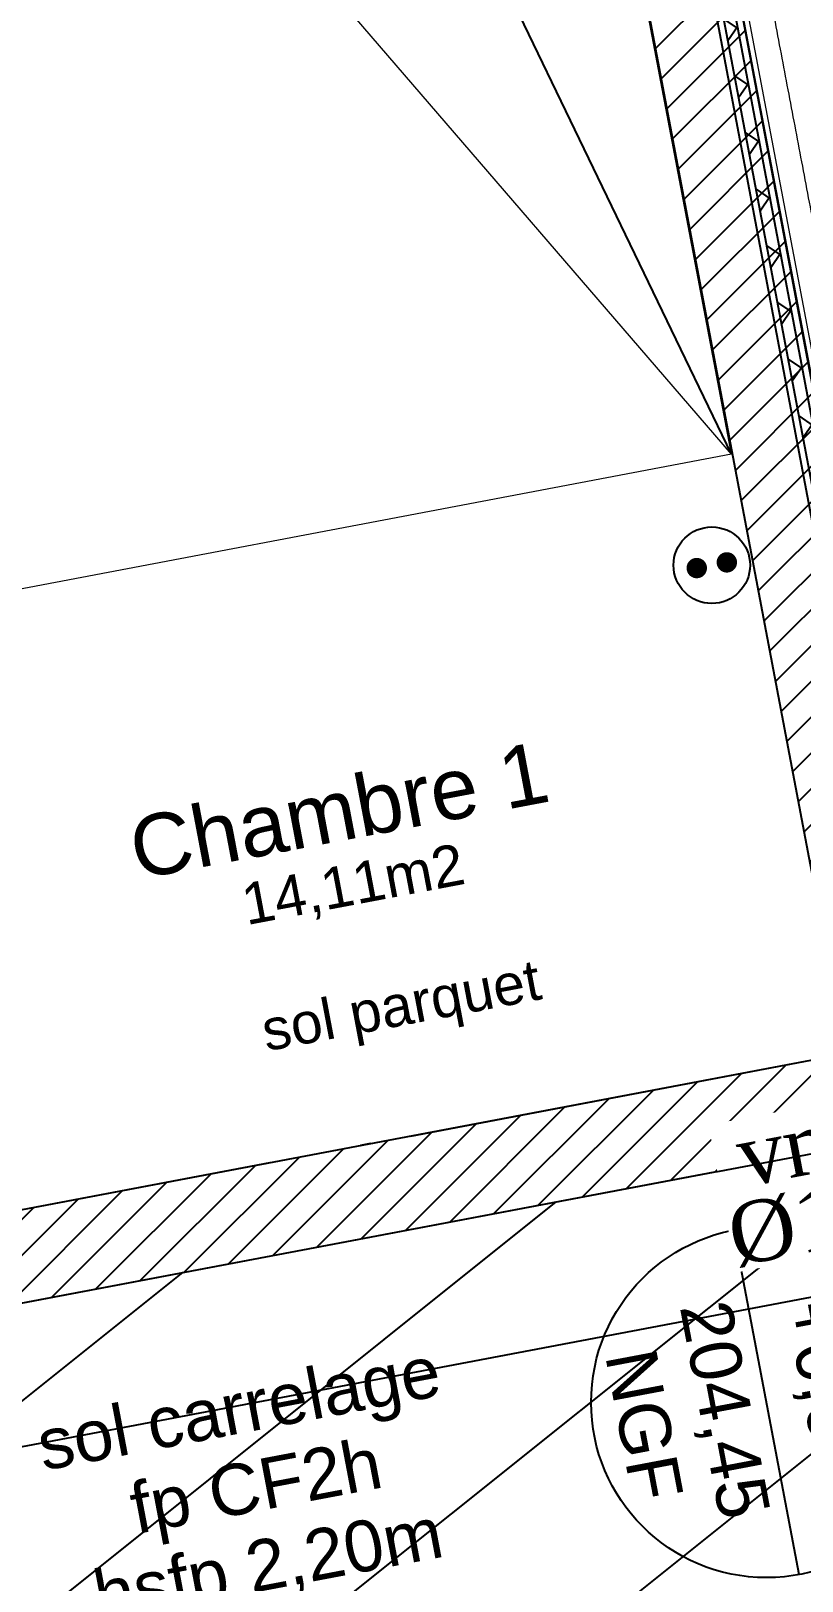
# Model space of a CAD drawing. Header units: centimetres. Extents: x 197412 to 267601, y -375791 to -305433.
# Drawn here: x 238656 to 240167, y -337190 to -334151 of the extents above; entities that cross this region are included whole.
import ezdxf

# ---------------------------------------------------------------- set-up
doc = ezdxf.new("R2010")
doc.units = ezdxf.units.CM
doc.layers.add('3-BAT C-Niveau 0', color=250, linetype='Continuous')
doc.layers.add('prlm-VMC', color=62, linetype='Continuous')
doc.layers.add('FAUX PLAFOND', color=9, linetype='Continuous', lineweight=25)
doc.layers.add('prlm-ELEC-CFO', color=1, linetype='Continuous', lineweight=25)
doc.styles.add('Arial', font='arial.ttf')
doc.styles.add('Helvetica', font='arial.ttf')
doc.styles.add('prlm-vmc', font='pala.ttf', dxfattribs={"height": 14})
pattern_1 = [(45, (82627.55, 127994.637), (-31.2347524, 39.0434405), [])]

# ---------------------------------------------------------------- blocks, each defined once
blk = doc.blocks.new('xi.PC')
at = {"color": 0, "lineweight": 5}
blk.add_wipeout([(-7.5, -7.5), (7.5, -7.5), (7.5, 7.5), (-7.5, 7.5)], dxfattribs=at).dxf.layer = 'prlm-ELEC-CFO'
at = {"layer": 'prlm-ELEC-CFO', "color": 0, "linetype": 'ByBlock', "lineweight": 5, "const_width": 2}
for points in [[(-4, 0, 1), (-2, 0, 1)], [(2, 0, 1), (4, 0, 1)]]:
    blk.add_lwpolyline(points, format="xyb", close=True, dxfattribs=at)
at = {"layer": 'prlm-ELEC-CFO', "color": 0, "linetype": 'ByBlock', "lineweight": -2}
blk.add_circle((0, 0), 7.5, dxfattribs=at)
blk = doc.blocks.new('Groupe-151-1')
at = {"linetype": 'Continuous', "lineweight": 18}
for p, q in [((15695.78, -46166.97), (15732.71, -46159.98)), ((15758.73, -46297.54), (15732.64, -46159.99)), ((15695.78, -46166.97), (15667.32, -46191.51)), ((15758.73, -46297.54), (15667.36, -46191.46))]:
    blk.add_line(p, q, dxfattribs=at)
at = {"linetype": 'Continuous'}
blk.add_line((15758.73, -46297.54), (15695.78, -46166.97), dxfattribs=at)
at = {"linetype": 'Continuous', "lineweight": 18, "flags": 128}
blk.add_lwpolyline([(15572.06, -46332.94), (15545.97, -46195.4), (15732.64, -46159.99), (15758.73, -46297.54)], close=True, dxfattribs=at)
blk = doc.blocks.new('Baignoire 175x75')
at = {"linetype": 'Continuous', "lineweight": 18, "flags": 128}
blk.add_lwpolyline([(0, 0), (170, 0), (170, -75), (0, -75)], close=True, dxfattribs=at)
at = {"linetype": 'Continuous', "lineweight": 18}
blk.add_ellipse((12.5, -37), major_axis=(2.5, 0), ratio=1, dxfattribs=at)
blk.add_open_spline([(140.1, -5), (146.77, -5), (158.33, -10.35), (165, -19.6), (165, -37.5), (165, -55.4), (158.33, -64.65), (146.77, -70), (85, -70), (23.23, -70), (11.67, -64.65), (5, -55.4), (5, -37.5), (5, -19.6), (11.67, -10.35), (23.23, -5), (83.33, -5), (140.1, -5)], degree=2, knots=[0, 0, 0, 0.017264, 0.034528, 0.051791, 0.150116, 0.16738, 0.184644, 0.201908, 0.504316, 0.52158, 0.538843, 0.556107, 0.654432, 0.671696, 0.68896, 0.706224, 1, 1, 1], dxfattribs=at)

msp = doc.modelspace()

# ---------------------------------------------------------------- hatches: boundary and pattern name
at = {"linetype": 'Continuous'}
h = msp.add_hatch(dxfattribs=at)
h.set_pattern_fill('02_ISOLANT', color=256, scale=10, angle=100.7114, style=0, pattern_type=2)
h.set_pattern_definition([(145.711385, (82441.66, 127994.64), (-45.068951, -66.09682), []), (235.711385, (82441.66, 127994.64), (-66.09682, 45.068951), [])])
h.paths.add_polyline_path([(240398.9, -336164), (240418, -336136), (239855.1, -333160), (239827.1, -333140.9)])
at = {"layer": '3-BAT C-Niveau 0'}
h = msp.add_hatch(dxfattribs=at)
h.set_pattern_fill('MURS MACONNERIE-2', color=256, scale=10, style=0, pattern_type=2)
h.set_pattern_definition(pattern_1)
h.paths.add_polyline_path([(239603.2, -331757.6), (239426.3, -331791.1), (240254.6, -336164.7), (240431.4, -336131.2)])
h = msp.add_hatch(dxfattribs=at)
h.set_pattern_fill('MURS MACONNERIE-2', color=256, scale=10, style=0, pattern_type=2)
h.set_pattern_definition(pattern_1)
h.paths.add_polyline_path([(235801.1, -336999), (235834.6, -337175.8), (242866, -335844.2), (242832.5, -335667.4)])
at = {"layer": 'FAUX PLAFOND'}
h = msp.add_hatch(dxfattribs=at)
h.set_pattern_fill('BA 13', color=6, scale=10, style=0, pattern_type=2)
h.set_pattern_definition([(218.65981, (82441.66, 127994.64), (-199.24783, 287.75041), [])])
h.paths.add_polyline_path([(231437.6, -339270.7), (231393.3, -339279.1), (231393.3, -339279.2), (229700.5, -339599.8), (224818.6, -340524.4), (224818.6, -340524.3), (222646.5, -340935.7), (222646.5, -340935.7), (218945.4, -341636.6), (220323.7, -348914.6), (219107.7, -349144.9), (217729.4, -341866.9), (214344.2, -342508), (214325.6, -342409.7), (212095.3, -342832.1), (211556.4, -339986.5), (213785.8, -339559.1), (213767.1, -339460.8), (215316, -339167.5), (217152.3, -338819.7), (216443.4, -335076.3), (217624.3, -334852.7), (218340.7, -338635.3), (222076.9, -337927.7), (222128.4, -338199.9), (220944.3, -338424.1), (221396.5, -340811.7), (224752.6, -340175.9), (224395.1, -338287.7), (225513.6, -338075.9), (225706.2, -339093.9), (231208.4, -338051.9), (231208.4, -338052), (244427.3, -335548.6), (244658, -336766.9)])
h.paths.add_polyline_path([(217555.2, -339065.9), (218007.3, -341453.4), (220217.4, -341034.9), (219765.3, -338647.4)])
h.paths.add_polyline_path([(214589.7, -342100.7), (216484.4, -341741.8), (216032.3, -339354.3), (214137.6, -339713.1)])

# ---------------------------------------------------------------- linework, layer by layer
at = {"linetype": 'Continuous'}
for p, q in [((240388.6, -336179.2), (239811.9, -333130.6)), ((240398.9, -336164), (239827.1, -333140.9)), ((240398.9, -336164), (239827.1, -333140.9)), ((240418, -336136), (239855.1, -333160)), ((240418, -336136), (239855.1, -333160)), ((240161.2, -337177.4), (240033.3, -336502.1))]:
    msp.add_line(p, q, dxfattribs=at)
at = {"linetype": 'Continuous', "lineweight": 25}
for p, q in [((240388.6, -336179.2), (239811.9, -333130.6)), ((240428.4, -336120.8), (239870.3, -333170.4))]:
    msp.add_line(p, q, dxfattribs=at)
at = {"linetype": 'Continuous'}
msp.add_circle((240097.2, -336839.8), 343.7, dxfattribs=at)
at = {"layer": '3-BAT C-Niveau 0'}
for p, q in [((239603.2, -331757.6), (240431.4, -336131.2)), ((239603.2, -331757.6), (240431.4, -336131.2)), ((239426.3, -331791.1), (240254.6, -336164.7)), ((239426.3, -331791.1), (240254.6, -336164.7)), ((235801.1, -336999), (242832.5, -335667.4)), ((235834.6, -337175.8), (242866, -335844.2)), ((235834.6, -337175.8), (242866, -335844.2)), ((239399.6, -336317.5), (240252.9, -336155.9)), ((239320.9, -336332.4), (239301.3, -336336.1)), ((235801.1, -336999), (239124.4, -336369.6))]:
    msp.add_line(p, q, dxfattribs=at)
at = {"layer": 'prlm-VMC'}
msp.add_line((232394.4, -338108.6), (245945.2, -335542.3), dxfattribs=at)

# ---------------------------------------------------------------- block references
at = {"xscale": -10, "yscale": 10, "zscale": 10, "rotation": 280.723594744036}
msp.add_blockref('Baignoire 175x75', (240995.6, -335022.9), dxfattribs=at)
at = {"xscale": 10, "yscale": 10, "zscale": 10}
msp.add_blockref('Groupe-151-1', (82441.7, 127994.6), dxfattribs=at)

# ---------------------------------------------------------------- texts
for s, insert, char_height, attachment_point, rotation, line_spacing_factor, style in [('Chambre 1\\P{\\H0.6752x;14,11m2}\\P', (239248.1, -335619.7), 120, 2, 10.7236, 0.834288, 'Helvetica'), ('sol parquet', (239373.4, -336021.4), 80, 2, 10.7236, 0.834288, 'Helvetica'), ('+0,00', (240233.5, -336631.2), 100.69, 1, 280.7236, 0.962448, 'Arial')]:
    msp.add_mtext(s, dxfattribs=dict(insert=insert, char_height=char_height, attachment_point=attachment_point, rotation=rotation, line_spacing_factor=line_spacing_factor, style=style))
at = {"insert": (240066.1, -336844.6), "char_height": 100.69, "width": 916.838, "attachment_point": 2, "rotation": 280.7236, "line_spacing_factor": 0.962448, "style": 'Arial'}
msp.add_mtext('204,45\\PNGF', dxfattribs=at)
at = {"layer": '3-BAT C-Niveau 0', "style": 'Helvetica'}
msp.add_text('sol carrelage', height=100, rotation=10.7236, dxfattribs=at).set_placement((238679.2, -336974))
at = {"layer": '3-BAT C-Niveau 0', "color": 5, "style": 'Helvetica'}
for s, p in [('fp CF2h', (238861.6, -337098.2)), ('hsfp 2,20m', (238790.2, -337270.2))]:
    msp.add_text(s, height=100, rotation=10.7236, dxfattribs=at).set_placement(p)

# ---------------------------------------------------------------- next in the draw order: block references
at = {"layer": 'prlm-ELEC-CFO', "xscale": 10, "yscale": 10, "zscale": 10, "rotation": 10.72360141139323}
msp.add_blockref('xi.PC', (239990.1, -335198.3), dxfattribs=at)

# ---------------------------------------------------------------- next in the draw order: texts
at = {"layer": 'prlm-VMC', "color": 3, "linetype": 'ByBlock', "lineweight": -2, "insert": (240183.6, -336270.4), "char_height": 120, "width": 378.475, "attachment_point": 2, "rotation": 10.7236, "line_spacing_factor": 0.75, "style": 'prlm-vmc', "bg_fill": 3, "box_fill_scale": 1.1, "bg_fill_color": 256, "bg_fill_transparency": 0}
msp.add_mtext('vmc\\P%%C125', dxfattribs=at)

# ---------------------------------------------------------------- next in the draw order: linework, layer by layer
at = {"layer": '3-BAT C-Niveau 0', "ltscale": 50.8, "flags": 128}
msp.add_lwpolyline([(225706.2, -339093.9), (231208.4, -338051.9), (231208.4, -338052), (244427.3, -335548.6), (244658, -336766.9), (231437.6, -339270.7), (231393.3, -339279.1), (231393.3, -339279.2), (229700.5, -339599.8)], dxfattribs=at)

doc.saveas('drawing.dxf')
